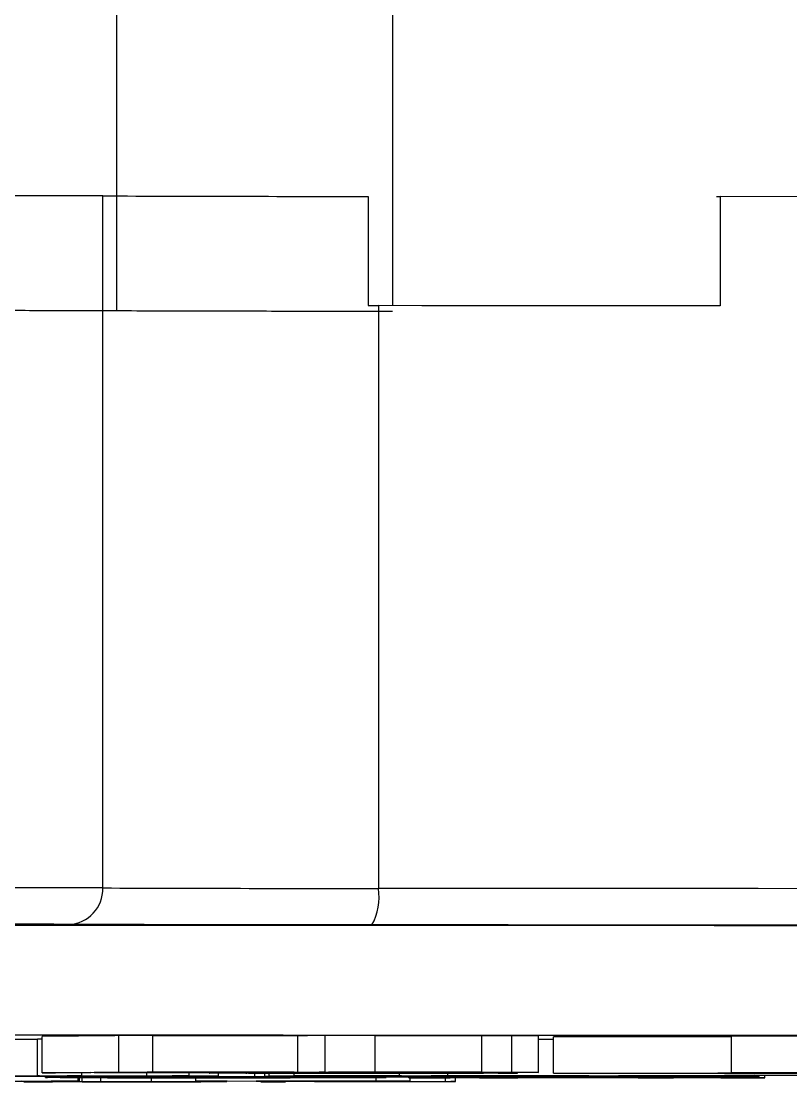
# Model space of a CAD drawing. Header units: millimetres. Extents: x 2136 to 4572, y 748 to 2471.
# Drawn here: x 3120.68 to 3141.81, y 942.73 to 971.85 of the extents above; entities that cross this region are included whole.
import ezdxf

# ---------------------------------------------------------------- set-up
doc = ezdxf.new("R2010")
doc.units = ezdxf.units.MM

msp = doc.modelspace()

# ---------------------------------------------------------------- linework, layer by layer
at = {"color": 7, "linetype": 'Continuous', "lineweight": 25}
for p, q in [((3130.872, 998.465), (3130.872, 964.037)), ((3123.302, 963.893), (3123.302, 997.727)), ((3122.917, 948.05), (3122.917, 967.05)), ((3130.202, 967.037), (3130.202, 964.037)), ((3139.772, 967.031), (3139.875, 967.032)), ((3139.875, 967.032), (3139.875, 964.032)), ((3130.489, 964.037), (3130.489, 948.037)), ((3121.126, 943.887), (3119.565, 943.887)), ((3121.25, 943.895), (3121.126, 943.895)), ((3121.126, 942.895), (3121.126, 943.895)), ((3121.25, 942.976), (3121.25, 943.976)), ((3124.291, 943.994), (3123.351, 943.996)), ((3123.351, 943.996), (3123.351, 942.996)), ((3128.27, 943.992), (3124.291, 943.994)), ((3124.291, 942.994), (3124.291, 943.994)), ((3128.27, 942.992), (3128.27, 943.992)), ((3130.402, 943.997), (3129.022, 944)), ((3129.022, 943), (3129.022, 944)), ((3130.402, 942.997), (3130.402, 943.997)), ((3133.327, 943.989), (3130.402, 943.991)), ((3134.154, 943.991), (3133.327, 943.989)), ((3133.327, 942.989), (3133.327, 943.989)), ((3134.884, 943.988), (3134.154, 943.991)), ((3134.154, 942.991), (3134.154, 943.991)), ((3134.884, 942.988), (3134.884, 943.988)), ((3135.296, 943.892), (3134.884, 943.892)), ((3135.296, 942.961), (3135.296, 943.961)), ((3144.255, 943.97), (3140.186, 943.977)), ((3140.186, 942.977), (3140.186, 943.977)), ((3117.485, 942.884), (3124.478, 942.884)), ((3119.161, 942.888), (3121.183, 942.888)), ((3124.131, 942.887), (3119.276, 942.887)), ((3120.779, 942.883), (3119.392, 942.883)), ((3120.837, 942.87), (3120.143, 942.869)), ((3120.49, 942.88), (3120.779, 942.883)), ((3120.779, 942.88), (3124.362, 942.88)), ((3122.224, 942.879), (3120.837, 942.879)), ((3120.837, 942.879), (3120.837, 942.87)), ((3121.126, 942.895), (3122.339, 942.894)), ((3122.37, 942.977), (3121.25, 942.976)), ((3121.348, 942.848), (3121.348, 942.879)), ((3126.096, 942.883), (3121.877, 942.883)), ((3122.339, 942.894), (3121.935, 942.893)), ((3121.935, 942.893), (3121.935, 942.888)), ((3121.935, 942.888), (3124.131, 942.888)), ((3122.224, 942.87), (3122.224, 942.879)), ((3122.917, 942.871), (3122.224, 942.87)), ((3122.241, 942.748), (3122.241, 942.87)), ((3122.278, 942.747), (3122.278, 942.87)), ((3122.339, 942.894), (3122.339, 942.977)), ((3122.353, 942.73), (3122.353, 942.87)), ((3122.588, 942.979), (3122.37, 942.977)), ((3126.634, 942.977), (3122.588, 942.979)), ((3123.374, 942.986), (3122.681, 942.98)), ((3122.681, 942.98), (3126.726, 942.978)), ((3122.865, 942.73), (3122.865, 942.871)), ((3124.42, 942.879), (3122.917, 942.879)), ((3122.917, 942.879), (3122.917, 942.871)), ((3122.917, 942.869), (3122.917, 942.871)), ((3122.917, 942.869), (3122.917, 942.869)), ((3123.351, 942.996), (3124.291, 942.994)), ((3127.42, 942.984), (3123.374, 942.986)), ((3124.132, 942.993), (3123.467, 942.987)), ((3123.467, 942.987), (3127.512, 942.985)), ((3124.131, 942.893), (3124.131, 942.978)), ((3124.131, 942.888), (3124.131, 942.893)), ((3124.131, 942.893), (3125.287, 942.892)), ((3124.131, 942.886), (3124.131, 942.887)), ((3124.882, 942.886), (3124.131, 942.886)), ((3128.177, 942.991), (3124.132, 942.993)), ((3124.256, 942.73), (3124.256, 942.867)), ((3124.291, 942.994), (3128.27, 942.992)), ((3124.362, 942.88), (3124.362, 942.883)), ((3124.362, 942.88), (3124.767, 942.881)), ((3124.42, 942.87), (3124.42, 942.879)), ((3124.478, 942.884), (3124.478, 942.886)), ((3124.478, 942.884), (3125.171, 942.885)), ((3124.767, 942.881), (3124.767, 942.883)), ((3124.767, 942.881), (3125.576, 942.88)), ((3125.287, 942.892), (3124.824, 942.891)), ((3124.824, 942.891), (3124.826, 942.89)), ((3124.882, 942.886), (3124.882, 942.891)), ((3125.171, 942.885), (3125.171, 942.891)), ((3125.171, 942.885), (3126.096, 942.883)), ((3125.576, 942.88), (3125.171, 942.879)), ((3125.171, 942.879), (3125.171, 942.87)), ((3125.173, 942.87), (3125.173, 942.879)), ((3125.287, 942.892), (3125.287, 942.977)), ((3125.47, 942.749), (3125.47, 942.879)), ((3125.576, 942.88), (3125.576, 942.883)), ((3125.836, 942.977), (3125.836, 942.969)), ((3125.891, 942.97), (3126.634, 942.977)), ((3125.891, 942.97), (3125.891, 942.977)), ((3125.975, 942.863), (3125.975, 942.883)), ((3126.025, 942.834), (3126.025, 942.883)), ((3126.096, 942.883), (3126.096, 942.977)), ((3126.604, 942.845), (3126.604, 942.846)), ((3126.604, 942.846), (3130.697, 942.846)), ((3127.089, 942.845), (3126.604, 942.845)), ((3126.726, 942.978), (3127.42, 942.984)), ((3126.726, 942.984), (3126.726, 942.978)), ((3127.576, 942.976), (3126.88, 942.97)), ((3132.259, 942.964), (3126.998, 942.966)), ((3127.089, 942.863), (3127.089, 942.966)), ((3127.367, 942.872), (3127.367, 942.966)), ((3127.425, 942.872), (3127.367, 942.872)), ((3127.483, 942.881), (3127.483, 942.966)), ((3128.003, 942.88), (3127.483, 942.881)), ((3127.483, 942.881), (3131.124, 942.881)), ((3127.512, 942.985), (3128.177, 942.991)), ((3127.512, 942.991), (3127.512, 942.985)), ((3127.52, 942.968), (3127.52, 942.976)), ((3127.52, 942.968), (3132.174, 942.965)), ((3131.758, 942.974), (3127.576, 942.976)), ((3128.362, 942.984), (3127.669, 942.977)), ((3127.669, 942.977), (3131.85, 942.975)), ((3127.886, 942.862), (3127.886, 942.88)), ((3128.06, 942.837), (3128.06, 942.843)), ((3128.639, 942.868), (3128.118, 942.869)), ((3128.118, 942.869), (3133.551, 942.869)), ((3128.176, 942.892), (3128.176, 942.966)), ((3128.639, 942.891), (3128.176, 942.892)), ((3128.176, 942.892), (3131.124, 942.892)), ((3132.544, 942.981), (3128.362, 942.984)), ((3129.12, 942.991), (3128.455, 942.984)), ((3128.455, 942.984), (3132.636, 942.982)), ((3129.274, 942.891), (3128.639, 942.891)), ((3128.764, 942.863), (3129.403, 942.855)), ((3129.403, 942.855), (3128.917, 942.855)), ((3129.022, 943), (3130.402, 942.997)), ((3133.302, 942.989), (3129.12, 942.991)), ((3129.752, 942.997), (3129.212, 942.991)), ((3129.212, 942.991), (3133.327, 942.989)), ((3131.124, 942.891), (3129.274, 942.891)), ((3131.528, 942.88), (3129.39, 942.88)), ((3129.403, 942.88), (3129.403, 942.855)), ((3129.403, 942.843), (3129.403, 942.834)), ((3130.402, 942.997), (3129.752, 942.997)), ((3140.023, 942.868), (3130.026, 942.868)), ((3130.697, 942.845), (3130.293, 942.845)), ((3130.427, 942.751), (3130.427, 942.845)), ((3130.488, 942.874), (3133.551, 942.874)), ((3130.95, 942.873), (3130.488, 942.874)), ((3130.697, 942.846), (3130.697, 942.868)), ((3130.697, 942.846), (3130.697, 942.845)), ((3131.586, 942.873), (3130.95, 942.873)), ((3131.066, 942.895), (3131.066, 942.964)), ((3131.066, 942.895), (3132.395, 942.894)), ((3131.124, 942.881), (3131.124, 942.891)), ((3131.32, 942.834), (3131.32, 942.868)), ((3131.563, 942.834), (3131.563, 942.868)), ((3131.573, 942.972), (3131.758, 942.974)), ((3131.573, 942.972), (3131.573, 942.974)), ((3132.693, 942.973), (3131.573, 942.972)), ((3133.551, 942.873), (3131.586, 942.873)), ((3131.85, 942.982), (3131.85, 942.975)), ((3131.85, 942.975), (3132.544, 942.981)), ((3132.395, 942.894), (3131.933, 942.893)), ((3131.933, 942.893), (3131.933, 942.892)), ((3131.933, 942.892), (3136.267, 942.892)), ((3136.267, 942.891), (3131.933, 942.891)), ((3131.933, 942.891), (3131.933, 942.888)), ((3131.933, 942.888), (3136.267, 942.888)), ((3136.267, 942.887), (3131.933, 942.887)), ((3131.933, 942.887), (3131.933, 942.884)), ((3131.933, 942.884), (3136.267, 942.884)), ((3136.267, 942.884), (3131.933, 942.884)), ((3131.933, 942.884), (3131.933, 942.881)), ((3131.933, 942.881), (3136.267, 942.881)), ((3132.174, 942.965), (3132.174, 942.973)), ((3132.395, 942.894), (3132.395, 942.973)), ((3132.453, 942.836), (3132.453, 942.868)), ((3132.453, 942.836), (3135.606, 942.863)), ((3135.689, 942.88), (3132.568, 942.88)), ((3132.636, 942.982), (3133.302, 942.989)), ((3132.636, 942.989), (3132.636, 942.982)), ((3133.327, 942.989), (3134.154, 942.991)), ((3134.071, 942.844), (3133.343, 942.838)), ((3133.493, 942.879), (3133.493, 942.88)), ((3133.493, 942.879), (3134.822, 942.878)), ((3133.551, 942.869), (3133.551, 942.873)), ((3133.741, 942.972), (3134.077, 942.972)), ((3137.706, 942.844), (3134.071, 942.844)), ((3134.071, 942.834), (3134.071, 942.844)), ((3134.154, 942.991), (3134.884, 942.988)), ((3134.884, 942.988), (3134.167, 942.987)), ((3135.929, 942.86), (3134.233, 942.845)), ((3134.233, 942.845), (3137.625, 942.845)), ((3134.822, 942.878), (3134.302, 942.877)), ((3134.302, 942.877), (3134.302, 942.874)), ((3134.302, 942.874), (3135.862, 942.874)), ((3137.596, 942.873), (3134.302, 942.873)), ((3134.302, 942.873), (3134.302, 942.869)), ((3134.302, 942.869), (3137.943, 942.869)), ((3134.308, 942.965), (3134.308, 942.988)), ((3134.314, 942.834), (3134.314, 942.844)), ((3134.822, 942.878), (3134.822, 942.88)), ((3135.345, 942.96), (3135.296, 942.961)), ((3135.606, 942.863), (3135.606, 942.868)), ((3135.606, 942.863), (3136.816, 942.863)), ((3135.862, 942.874), (3135.862, 942.884)), ((3135.862, 942.874), (3136.556, 942.876)), ((3136.01, 942.86), (3135.929, 942.86)), ((3137.625, 942.845), (3136.01, 942.86)), ((3140.775, 942.88), (3136.036, 942.88)), ((3136.209, 942.896), (3137.538, 942.894)), ((3136.267, 942.888), (3136.267, 942.891)), ((3136.267, 942.884), (3136.267, 942.887)), ((3136.267, 942.881), (3136.267, 942.884)), ((3136.556, 942.876), (3137.596, 942.873)), ((3136.816, 942.863), (3136.816, 942.868)), ((3136.816, 942.863), (3139.888, 942.836)), ((3137.538, 942.894), (3137.076, 942.894)), ((3137.076, 942.894), (3137.076, 942.892)), ((3137.076, 942.892), (3138.405, 942.892)), ((3140.255, 942.891), (3137.076, 942.891)), ((3137.076, 942.891), (3137.076, 942.881)), ((3137.076, 942.881), (3138.463, 942.881)), ((3137.622, 942.834), (3137.622, 942.844)), ((3138.512, 942.836), (3137.706, 942.844)), ((3137.943, 942.869), (3137.943, 942.88)), ((3137.943, 942.869), (3138.81, 942.871)), ((3138.405, 942.892), (3139.156, 942.893)), ((3138.463, 942.881), (3138.463, 942.891)), ((3138.463, 942.881), (3139.445, 942.883)), ((3138.81, 942.871), (3140.023, 942.868)), ((3139.156, 942.893), (3140.255, 942.891)), ((3139.445, 942.883), (3139.445, 942.891)), ((3139.445, 942.883), (3140.775, 942.88)), ((3139.888, 942.836), (3139.888, 942.868)), ((3140.33, 942.975), (3140.186, 942.977)), ((3140.186, 942.977), (3144.255, 942.97)), ((3140.255, 942.891), (3140.255, 942.903)), ((3140.775, 942.88), (3140.775, 942.901)), ((3140.859, 942.834), (3140.859, 942.901)), ((3140.948, 942.875), (3140.948, 942.901)), ((3140.948, 942.875), (3140.948, 942.875)), ((3141.101, 942.834), (3141.101, 942.9)), ((3144.011, 942.97), (3141.807, 942.973)), ((3119.82, 942.747), (3122.241, 942.748)), ((3121.529, 942.73), (3120.677, 942.746)), ((3120.752, 942.729), (3120.752, 942.745)), ((3120.789, 942.728), (3120.752, 942.729)), ((3120.752, 942.729), (3121.112, 942.729)), ((3126.096, 942.73), (3120.789, 942.728)), ((3121.112, 942.729), (3121.112, 942.738)), ((3121.502, 942.746), (3122.353, 942.73)), ((3122.278, 942.747), (3121.918, 942.747)), ((3122.241, 942.748), (3122.278, 942.747)), ((3122.865, 942.73), (3124.256, 942.73)), ((3125.47, 942.749), (3130.427, 942.751)), ((3125.538, 942.748), (3125.47, 942.749)), ((3125.79, 942.748), (3125.538, 942.748)), ((3126.057, 942.734), (3126.327, 942.734)), ((3126.327, 942.734), (3126.096, 942.73)), ((3127.924, 942.732), (3126.335, 942.748)), ((3127.144, 942.748), (3127.834, 942.741)), ((3127.254, 942.731), (3127.254, 942.739)), ((3127.322, 942.73), (3127.254, 942.731)), ((3127.254, 942.731), (3127.557, 942.731)), ((3132.478, 942.733), (3127.322, 942.73)), ((3128.926, 942.75), (3127.51, 942.749)), ((3127.557, 942.731), (3127.557, 942.736)), ((3127.834, 942.741), (3127.834, 942.749)), ((3127.834, 942.741), (3129.3, 942.742)), ((3129.365, 942.741), (3127.899, 942.741)), ((3127.899, 942.741), (3128.734, 942.732)), ((3128.734, 942.732), (3128.734, 942.741)), ((3129.277, 942.732), (3129.277, 942.741)), ((3129.277, 942.732), (3130.591, 942.732)), ((3130.038, 942.744), (3129.972, 942.745)), ((3129.972, 942.745), (3130.275, 942.745)), ((3130.275, 942.745), (3130.93, 942.739)), ((3130.427, 942.751), (3131.359, 942.748)), ((3130.627, 942.739), (3130.583, 942.739)), ((3130.591, 942.732), (3130.591, 942.739)), ((3130.93, 942.739), (3130.627, 942.739)), ((3131.359, 942.748), (3131.13, 942.747)), ((3131.32, 942.833), (3131.32, 942.834)), ((3131.32, 942.834), (3131.563, 942.834)), ((3134.314, 942.833), (3131.32, 942.833)), ((3131.359, 942.748), (3131.359, 942.833)), ((3132.326, 942.737), (3132.326, 942.833)), ((3132.326, 942.737), (3132.602, 942.737)), ((3132.602, 942.737), (3132.478, 942.733)), ((3132.602, 942.737), (3132.602, 942.833)), ((3134.071, 942.834), (3134.314, 942.834)), ((3134.314, 942.834), (3134.314, 942.833)), ((3137.622, 942.833), (3137.622, 942.834)), ((3137.622, 942.834), (3137.946, 942.834)), ((3141.101, 942.833), (3137.622, 942.833)), ((3137.946, 942.834), (3137.946, 942.842)), ((3140.859, 942.834), (3141.101, 942.834)), ((3141.101, 942.834), (3141.101, 942.833))]:
    msp.add_line(p, q, dxfattribs=at)
at = {"color": 7, "linetype": 'Continuous', "lineweight": 25, "flags": 128}
for points in [[(3193.003, 966.916), (3192.212, 966.922), (3190.342, 966.933), (3188.128, 966.943), (3185.58, 966.954), (3182.71, 966.963), (3179.531, 966.973), (3176.058, 966.982), (3172.308, 966.99), (3168.297, 966.998), (3164.044, 967.006), (3159.568, 967.012), (3154.892, 967.018), (3150.036, 967.023), (3145.022, 967.028), (3139.875, 967.032)], [(3130.202, 964.037), (3130.238, 964.037), (3130.274, 964.037), (3130.309, 964.037), (3130.345, 964.037), (3130.381, 964.037), (3130.417, 964.037), (3130.453, 964.037), (3130.489, 964.037)], [(3139.875, 964.032), (3138.718, 964.033), (3137.556, 964.033), (3136.389, 964.034), (3135.217, 964.035), (3134.041, 964.035), (3132.86, 964.036), (3131.676, 964.036), (3130.489, 964.037)], [(3194.886, 947.899), (3193.745, 947.91), (3192.254, 947.921), (3190.419, 947.932), (3188.247, 947.943), (3185.749, 947.953), (3182.937, 947.963), (3179.823, 947.972), (3176.42, 947.981), (3172.745, 947.99), (3168.814, 947.997), (3164.645, 948.005), (3160.256, 948.011), (3155.668, 948.017), (3150.901, 948.023), (3145.977, 948.027), (3140.919, 948.031), (3135.748, 948.034), (3130.489, 948.037)], [(3144.41, 947.009), (3139.706, 947.013), (3134.885, 947.016), (3129.971, 947.019), (3124.987, 947.02), (3119.96, 947.021), (3114.915, 947.021), (3109.875, 947.021), (3104.867, 947.02), (3099.915, 947.017), (3095.044, 947.015)], [(3119.853, 947.053), (3120.68, 947.051), (3121.199, 947.048), (3121.376, 947.045)], [(3121.376, 947.045), (3121.199, 947.042), (3120.68, 947.039), (3119.853, 947.037)], [(3139.999, 942.906), (3140.185, 942.909), (3140.723, 942.911), (3141.562, 942.913), (3142.62, 942.914), (3143.791, 942.914), (3144.963, 942.914), (3146.02, 942.913), (3146.859, 942.911), (3147.398, 942.909), (3147.584, 942.906), (3147.398, 942.904), (3146.859, 942.901), (3146.02, 942.9), (3144.963, 942.898), (3143.791, 942.898), (3142.62, 942.898), (3141.562, 942.9), (3140.723, 942.901), (3140.185, 942.904), (3139.999, 942.906)], [(3140.82, 942.906), (3140.999, 942.908), (3141.515, 942.91), (3142.306, 942.912), (3143.275, 942.912), (3144.307, 942.912), (3145.277, 942.912), (3146.068, 942.91), (3146.584, 942.908), (3146.763, 942.906), (3146.584, 942.904), (3146.068, 942.902), (3145.277, 942.901), (3144.307, 942.9), (3143.275, 942.9), (3142.306, 942.901), (3141.515, 942.902), (3140.999, 942.904), (3140.82, 942.906)]]:
    msp.add_lwpolyline(points, dxfattribs=at)
at = {"color": 7, "linetype": 'Continuous', "lineweight": 25}
for centre, radius, start, end in [((3116.176, -1025.253), 1992.314, 89.806162, 90.193839), ((3129.896, 2781.933), 1814.896, 269.779653, 270.009649), ((3116.176, -1044.253), 1992.314, 89.806162, 90.193839), ((3121.947, 948.02), 0.971, 272.0036, 1.8174), ((3130.05, 2823.122), 1875.085, 269.782038, 270.013422), ((3128.946, 947.795), 1.561, 330.8519, 8.9032)]:
    msp.add_arc(centre, radius, start, end, dxfattribs=at)
for points in [[(3123.302, 963.893), (3122.977, 963.894), (3122.327, 963.897), (3120.616, 963.9), (3118.547, 963.903), (3116.254, 963.903), (3113.962, 963.903), (3111.893, 963.9), (3110.181, 963.897), (3109.531, 963.894), (3109.206, 963.893)], [(3130.872, 963.879), (3130.033, 963.879), (3128.354, 963.88), (3126.172, 963.883), (3124.373, 963.888), (3123.659, 963.891), (3123.302, 963.893)]]:
    msp.add_open_spline(points, degree=3, dxfattribs=at)
for points, knots in [([(3121.98, 947.05), (3121.716, 947.051), (3121.175, 947.053), (3119.757, 947.056), (3118.041, 947.058), (3116.176, 947.058), (3114.312, 947.058), (3112.596, 947.056), (3111.178, 947.053), (3110.637, 947.051), (3110.372, 947.05)], [0, 0, 0, 0, 0.122089, 0.25, 0.377911, 0.5, 0.622089, 0.75, 0.877911, 1, 1, 1, 1]), ([(3130.31, 947.035), (3129.407, 947.035), (3127.57, 947.036), (3125.157, 947.04), (3123.167, 947.044), (3122.371, 947.048), (3121.98, 947.05)], [0, 0, 0, 0, 0.245796, 0.5, 0.754204, 1, 1, 1, 1]), ([(3193.902, 946.899), (3193.375, 946.904), (3192.313, 946.915), (3189.774, 946.931), (3186.505, 946.946), (3182.443, 946.961), (3177.631, 946.975), (3172.138, 946.988), (3166.045, 947), (3159.442, 947.01), (3152.463, 947.019), (3145.221, 947.026), (3137.844, 947.031), (3132.806, 947.034), (3130.31, 947.035)], [0, 0, 0, 0, 0.079959, 0.161371, 0.244142, 0.328893, 0.414217, 0.5, 0.585778, 0.671102, 0.755858, 0.838624, 0.920039, 1, 1, 1, 1]), ([(3047.731, 943.871), (3047.779, 943.875), (3047.885, 943.883), (3048.755, 943.896), (3050.236, 943.909), (3052.411, 943.923), (3055.242, 943.936), (3058.756, 943.949), (3062.91, 943.961), (3067.653, 943.972), (3072.915, 943.982), (3078.606, 943.991), (3084.629, 943.999), (3090.852, 944.005), (3097.218, 944.01), (3103.57, 944.013), (3109.909, 944.015), (3116.176, 944.015), (3122.444, 944.015), (3128.782, 944.013), (3135.135, 944.01), (3141.501, 944.005), (3147.724, 943.999), (3153.746, 943.991), (3159.438, 943.982), (3164.7, 943.972), (3169.443, 943.961), (3173.597, 943.949), (3177.111, 943.936), (3179.942, 943.923), (3182.117, 943.909), (3183.598, 943.896), (3184.469, 943.883), (3184.576, 943.875), (3184.624, 943.871)], [0, 0, 0, 0, 0.023828, 0.053273, 0.084485, 0.115699, 0.147957, 0.180726, 0.213842, 0.247136, 0.28043, 0.313546, 0.346314, 0.378573, 0.409785, 0.440999, 0.470442, 0.499888, 0.529332, 0.558778, 0.58999, 0.621203, 0.653462, 0.68623, 0.719347, 0.752641, 0.785934, 0.819051, 0.851819, 0.884078, 0.915289, 0.946503, 0.975948, 1, 1, 1, 1]), ([(3123.351, 943.996), (3123.22, 943.994), (3122.844, 943.99), (3122.155, 943.984), (3121.552, 943.979), (3121.25, 943.976)], [0, 0, 0, 0, 0.212583, 0.606196, 1, 1, 1, 1]), ([(3129.022, 944), (3128.96, 943.999), (3128.834, 943.998), (3128.586, 943.995), (3128.391, 943.993), (3128.27, 943.992)], [0, 0, 0, 0, 0.272745, 0.545491, 1, 1, 1, 1]), ([(3140.186, 943.963), (3139.3, 943.962), (3137.707, 943.961), (3136.037, 943.961), (3135.296, 943.961)], [0, 0, 0, 0, 0.55606, 1, 1, 1, 1]), ([(3121.877, 942.883), (3121.754, 942.883), (3121.508, 942.883), (3121.134, 942.881), (3120.919, 942.88), (3120.779, 942.88)], [0, 0, 0, 0, 0.259762, 0.519402, 1, 1, 1, 1]), ([(3121.182, 942.889), (3121.181, 942.889), (3121.18, 942.89), (3121.172, 942.892), (3121.143, 942.894), (3121.126, 942.895)], [0, 0, 0, 0, 0.1670531, 0.5016287, 1, 1, 1, 1]), ([(3121.25, 942.976), (3121.415, 942.977), (3121.886, 942.981), (3122.607, 942.988), (3123.103, 942.993), (3123.351, 942.996)], [0, 0, 0, 0, 0.212581, 0.606192, 1, 1, 1, 1]), ([(3121.348, 942.848), (3121.376, 942.849), (3121.45, 942.853), (3122.203, 942.857), (3123.355, 942.861), (3124.432, 942.863), (3125.354, 942.863), (3125.872, 942.863), (3125.975, 942.863)], [0, 0, 0, 0, 0.211208, 0.543916, 0.70607, 0.836311, 0.967456, 1, 1, 1, 1]), ([(3126.019, 942.833), (3125.433, 942.833), (3124.44, 942.833), (3123.267, 942.835), (3122.232, 942.838), (3121.496, 942.842), (3121.394, 942.846), (3121.348, 942.848)], [0, 0, 0, 0, 0.187422, 0.316972, 0.445984, 0.752119, 1, 1, 1, 1]), ([(3125.924, 942.862), (3125.685, 942.862), (3125.213, 942.862), (3124.462, 942.861), (3123.656, 942.859), (3123.019, 942.855), (3122.732, 942.851), (3122.704, 942.849), (3122.69, 942.848)], [0, 0, 0, 0, 0.087728, 0.173959, 0.328461, 0.554861, 0.777023, 1, 1, 1, 1]), ([(3122.69, 942.848), (3122.72, 942.846), (3122.779, 942.843), (3123.233, 942.84), (3123.768, 942.837), (3124.465, 942.835), (3125.223, 942.834), (3125.77, 942.834), (3126.025, 942.834)], [0, 0, 0, 0, 0.254742, 0.50973, 0.682774, 0.792634, 0.903219, 1, 1, 1, 1]), ([(3122.917, 942.869), (3123.083, 942.869), (3123.413, 942.869), (3123.799, 942.869), (3124.072, 942.869), (3124.214, 942.869), (3124.316, 942.869), (3124.378, 942.87), (3124.413, 942.87), (3124.417, 942.87), (3124.42, 942.87)], [0, 0, 0, 0, 0.291265, 0.577908, 0.673859, 0.770575, 0.821169, 0.872133, 0.929983, 1, 1, 1, 1]), ([(3124.189, 942.867), (3124.154, 942.867), (3124.088, 942.868), (3123.79, 942.868), (3123.393, 942.869), (3123.071, 942.869), (3122.917, 942.869)], [0, 0, 0, 0, 0.215567, 0.407136, 0.716043, 1, 1, 1, 1]), ([(3125.171, 942.87), (3125.168, 942.87), (3125.163, 942.869), (3124.983, 942.868), (3124.664, 942.867), (3124.367, 942.867), (3124.189, 942.867)], [0, 0, 0, 0, 0.273904, 0.481798, 0.689877, 1, 1, 1, 1]), ([(3124.834, 942.889), (3124.838, 942.888), (3124.846, 942.888), (3124.87, 942.887), (3124.882, 942.886)], [0, 0, 0, 0, 0.499804, 1, 1, 1, 1]), ([(3126.998, 942.966), (3126.803, 942.966), (3126.48, 942.966), (3126.1, 942.967), (3125.891, 942.968), (3125.81, 942.969), (3125.861, 942.969), (3125.891, 942.97)], [0, 0, 0, 0, 0.2631806, 0.4361155, 0.6100885, 0.7625762, 1, 1, 1, 1]), ([(3128.917, 942.855), (3128.71, 942.856), (3128.406, 942.858), (3127.632, 942.861), (3126.841, 942.862), (3126.224, 942.862), (3125.924, 942.862)], [0, 0, 0, 0, 0.421189, 0.615596, 0.812628, 1, 1, 1, 1]), ([(3125.975, 942.863), (3126.112, 942.863), (3126.374, 942.863), (3126.745, 942.863), (3126.974, 942.863), (3127.089, 942.863)], [0, 0, 0, 0, 0.356459, 0.6762528, 1, 1, 1, 1]), ([(3126.88, 942.97), (3126.853, 942.969), (3126.824, 942.969), (3126.866, 942.969), (3126.869, 942.969)], [0, 0, 0, 0, 0.932699, 1, 1, 1, 1]), ([(3126.923, 942.969), (3126.96, 942.968), (3127.05, 942.968), (3127.269, 942.968), (3127.438, 942.968), (3127.52, 942.968)], [0, 0, 0, 0, 0.272877, 0.648333, 1, 1, 1, 1]), ([(3127.089, 942.863), (3127.154, 942.863), (3127.285, 942.862), (3127.545, 942.862), (3127.75, 942.862), (3127.886, 942.862)], [0, 0, 0, 0, 0.251708, 0.503436, 1, 1, 1, 1]), ([(3128.06, 942.843), (3128.054, 942.843), (3128.043, 942.844), (3127.907, 942.844), (3127.707, 942.845), (3127.422, 942.845), (3127.205, 942.845), (3127.089, 942.845)], [0, 0, 0, 0, 0.2578562, 0.4223337, 0.5883002, 0.7795784, 1, 1, 1, 1]), ([(3127.367, 942.872), (3127.963, 942.873), (3128.995, 942.874), (3130.458, 942.877), (3131.133, 942.879), (3131.528, 942.88)], [0, 0, 0, 0, 0.36202, 0.6263638, 1, 1, 1, 1]), ([(3132.568, 942.88), (3132.167, 942.879), (3131.158, 942.876), (3129.272, 942.873), (3127.872, 942.872), (3127.425, 942.872)], [0, 0, 0, 0, 0.3105248, 0.7800713, 1, 1, 1, 1]), ([(3127.886, 942.862), (3128.017, 942.862), (3128.271, 942.862), (3128.577, 942.863), (3128.704, 942.863), (3128.764, 942.863)], [0, 0, 0, 0, 0.3565311, 0.6963223, 1, 1, 1, 1]), ([(3129.39, 942.88), (3129.223, 942.88), (3128.907, 942.88), (3128.442, 942.88), (3128.15, 942.88), (3128.003, 942.88)], [0, 0, 0, 0, 0.35686, 0.67714, 1, 1, 1, 1]), ([(3128.27, 942.992), (3128.344, 942.993), (3128.492, 942.994), (3128.745, 942.997), (3128.916, 942.998), (3129.022, 943)], [0, 0, 0, 0, 0.2727442, 0.5454921, 1, 1, 1, 1]), ([(3130.026, 942.868), (3129.859, 942.868), (3129.542, 942.868), (3129.078, 942.868), (3128.785, 942.868), (3128.639, 942.868)], [0, 0, 0, 0, 0.35686, 0.67714, 1, 1, 1, 1]), ([(3130.293, 942.845), (3130.159, 942.845), (3129.935, 942.845), (3129.668, 942.845), (3129.498, 942.844), (3129.412, 942.844), (3129.406, 942.843), (3129.403, 942.843)], [0, 0, 0, 0, 0.277602, 0.465557, 0.653489, 0.849158, 1, 1, 1, 1]), ([(3131.124, 942.892), (3131.122, 942.892), (3131.119, 942.893), (3131.105, 942.894), (3131.08, 942.895), (3131.066, 942.895)], [0, 0, 0, 0, 0.279578, 0.559168, 1, 1, 1, 1]), ([(3132.174, 942.965), (3132.264, 942.965), (3132.428, 942.965), (3132.657, 942.966), (3132.835, 942.966), (3133.095, 942.967), (3133.31, 942.969), (3133.573, 942.971), (3133.741, 942.972)], [0, 0, 0, 0, 0.07162, 0.129699, 0.187858, 0.251244, 0.523134, 1, 1, 1, 1]), ([(3134.308, 942.965), (3134.144, 942.964), (3133.866, 942.964), (3133.28, 942.963), (3132.749, 942.963), (3132.4, 942.964), (3132.259, 942.964)], [0, 0, 0, 0, 0.312528, 0.530177, 0.809183, 1, 1, 1, 1]), ([(3134.167, 942.987), (3134.019, 942.986), (3133.722, 942.983), (3133.213, 942.978), (3132.886, 942.975), (3132.693, 942.973)], [0, 0, 0, 0, 0.289148, 0.578294, 1, 1, 1, 1]), ([(3133.551, 942.874), (3133.549, 942.875), (3133.546, 942.876), (3133.529, 942.878), (3133.505, 942.879), (3133.493, 942.879)], [0, 0, 0, 0, 0.39313, 0.696516, 1, 1, 1, 1]), ([(3134.077, 942.972), (3134.008, 942.971), (3133.874, 942.97), (3133.737, 942.968), (3133.843, 942.966), (3134.1, 942.965), (3134.278, 942.965), (3134.308, 942.965)], [0, 0, 0, 0, 0.2884014, 0.5546776, 0.7569491, 0.9590558, 1, 1, 1, 1]), ([(3135.296, 942.961), (3135.965, 942.961), (3137.218, 942.961), (3139.033, 942.962), (3141.077, 942.963), (3142.733, 942.966), (3143.683, 942.969), (3144.011, 942.97)], [0, 0, 0, 0, 0.198997, 0.37265, 0.545625, 0.843257, 1, 1, 1, 1]), ([(3144.858, 942.968), (3144.435, 942.967), (3143.369, 942.964), (3141.146, 942.961), (3138.206, 942.96), (3136.296, 942.96), (3135.345, 942.96)], [0, 0, 0, 0, 0.185716, 0.467958, 0.734859, 1, 1, 1, 1]), ([(3139.908, 942.873), (3139.297, 942.874), (3138.072, 942.875), (3136.565, 942.877), (3135.947, 942.879), (3135.689, 942.88)], [0, 0, 0, 0, 0.367157, 0.736287, 1, 1, 1, 1]), ([(3136.036, 942.88), (3136.524, 942.879), (3137.638, 942.877), (3139.475, 942.875), (3140.638, 942.875), (3140.948, 942.875)], [0, 0, 0, 0, 0.364385, 0.830851, 1, 1, 1, 1]), ([(3136.267, 942.892), (3136.266, 942.892), (3136.264, 942.893), (3136.251, 942.894), (3136.225, 942.895), (3136.209, 942.896)], [0, 0, 0, 0, 0.2708249, 0.5416574, 1, 1, 1, 1]), ([(3140.948, 942.875), (3140.823, 942.875), (3140.572, 942.874), (3140.256, 942.874), (3140.031, 942.874), (3139.938, 942.873), (3139.913, 942.873), (3139.908, 942.873)], [0, 0, 0, 0, 0.282135, 0.566109, 0.757606, 0.950164, 1, 1, 1, 1]), ([(3141.807, 942.973), (3141.67, 942.973), (3141.396, 942.974), (3140.908, 942.974), (3140.542, 942.975), (3140.33, 942.975)], [0, 0, 0, 0, 0.296385, 0.592978, 1, 1, 1, 1]), ([(3121.112, 942.729), (3121.201, 942.729), (3121.325, 942.729), (3121.459, 942.73), (3121.516, 942.73), (3121.54, 942.73), (3121.532, 942.73), (3121.529, 942.73)], [0, 0, 0, 0, 0.36734, 0.515297, 0.663697, 0.845087, 1, 1, 1, 1]), ([(3121.918, 942.747), (3121.845, 942.747), (3121.732, 942.747), (3121.602, 942.747), (3121.528, 942.747), (3121.494, 942.746), (3121.499, 942.746), (3121.502, 942.746)], [0, 0, 0, 0, 0.311431, 0.483158, 0.654996, 0.813001, 1, 1, 1, 1]), ([(3122.353, 942.73), (3122.363, 942.73), (3122.38, 942.73), (3122.456, 942.73), (3122.566, 942.73), (3122.709, 942.73), (3122.814, 942.73), (3122.865, 942.73)], [0, 0, 0, 0, 0.226887, 0.389122, 0.551824, 0.783972, 1, 1, 1, 1]), ([(3124.256, 942.73), (3124.503, 942.73), (3124.98, 942.73), (3125.528, 942.731), (3125.897, 942.733), (3125.998, 942.734), (3126.057, 942.734)], [0, 0, 0, 0, 0.254501, 0.491089, 0.704746, 1, 1, 1, 1]), ([(3126.335, 942.748), (3126.32, 942.748), (3126.294, 942.748), (3126.214, 942.748), (3126.116, 942.748), (3125.968, 942.748), (3125.859, 942.748), (3125.79, 942.748)], [0, 0, 0, 0, 0.243865, 0.391737, 0.541046, 0.710969, 1, 1, 1, 1]), ([(3128.195, 942.834), (3127.916, 942.834), (3127.342, 942.833), (3126.548, 942.833), (3126.107, 942.833), (3126.019, 942.833)], [0, 0, 0, 0, 0.432658, 0.887677, 1, 1, 1, 1]), ([(3126.025, 942.834), (3126.365, 942.834), (3126.877, 942.834), (3127.496, 942.835), (3127.854, 942.836), (3128.008, 942.836), (3128.047, 942.837), (3128.06, 942.837)], [0, 0, 0, 0, 0.362877, 0.547963, 0.734409, 0.906428, 1, 1, 1, 1]), ([(3127.51, 942.749), (3127.433, 942.749), (3127.314, 942.749), (3127.194, 942.749), (3127.137, 942.748), (3127.125, 942.748), (3127.138, 942.748), (3127.144, 942.748)], [0, 0, 0, 0, 0.339866, 0.516986, 0.694619, 0.862206, 1, 1, 1, 1]), ([(3127.557, 942.731), (3127.647, 942.731), (3127.772, 942.731), (3127.893, 942.731), (3127.941, 942.732), (3127.945, 942.732), (3127.93, 942.732), (3127.924, 942.732)], [0, 0, 0, 0, 0.37884, 0.527566, 0.676229, 0.889817, 1, 1, 1, 1]), ([(3128.839, 942.835), (3128.768, 942.835), (3128.605, 942.835), (3128.372, 942.835), (3128.249, 942.834), (3128.195, 942.834)], [0, 0, 0, 0, 0.301306, 0.696717, 1, 1, 1, 1]), ([(3128.734, 942.732), (3128.753, 942.732), (3128.784, 942.732), (3128.883, 942.732), (3129.002, 942.732), (3129.138, 942.732), (3129.235, 942.732), (3129.277, 942.732)], [0, 0, 0, 0, 0.271137, 0.427796, 0.584166, 0.818016, 1, 1, 1, 1]), ([(3129.403, 942.834), (3129.359, 942.835), (3129.271, 942.835), (3129.109, 942.835), (3128.959, 942.835), (3128.86, 942.835), (3128.839, 942.835)], [0, 0, 0, 0, 0.252541, 0.505388, 0.89895, 1, 1, 1, 1]), ([(3131.13, 942.747), (3130.941, 942.748), (3130.56, 942.749), (3129.921, 942.75), (3129.334, 942.75), (3129.037, 942.75), (3128.926, 942.75)], [0, 0, 0, 0, 0.324948, 0.652823, 0.870839, 1, 1, 1, 1]), ([(3129.3, 942.742), (3129.431, 942.742), (3129.644, 942.742), (3129.894, 942.742), (3130.029, 942.743), (3130.097, 942.744), (3130.075, 942.744), (3130.043, 942.744), (3130.038, 942.744)], [0, 0, 0, 0, 0.2467259, 0.3998867, 0.5540311, 0.6957626, 0.9510683, 1, 1, 1, 1]), ([(3130.583, 942.739), (3130.53, 942.74), (3130.45, 942.74), (3130.208, 942.741), (3129.968, 942.741), (3129.672, 942.741), (3129.477, 942.741), (3129.365, 942.741)], [0, 0, 0, 0, 0.333895, 0.499037, 0.66578, 0.808284, 1, 1, 1, 1]), ([(3130.591, 942.732), (3130.881, 942.733), (3131.382, 942.733), (3131.897, 942.734), (3132.209, 942.736), (3132.284, 942.737), (3132.326, 942.737)], [0, 0, 0, 0, 0.295552, 0.509146, 0.721996, 1, 1, 1, 1]), ([(3131.563, 942.834), (3131.686, 942.834), (3131.897, 942.834), (3132.153, 942.835), (3132.338, 942.835), (3132.413, 942.836), (3132.445, 942.836), (3132.453, 942.836)], [0, 0, 0, 0, 0.268165, 0.456817, 0.645375, 0.906381, 1, 1, 1, 1]), ([(3133.343, 942.838), (3133.332, 942.837), (3133.311, 942.837), (3133.278, 942.837), (3133.269, 942.836), (3133.262, 942.836)], [0, 0, 0, 0, 0.25022, 0.500508, 1, 1, 1, 1]), ([(3133.262, 942.836), (3133.271, 942.836), (3133.285, 942.835), (3133.364, 942.835), (3133.46, 942.834), (3133.614, 942.834), (3133.825, 942.834), (3133.986, 942.834), (3134.071, 942.834)], [0, 0, 0, 0, 0.284135, 0.450473, 0.560568, 0.671794, 0.825494, 1, 1, 1, 1]), ([(3137.946, 942.834), (3138.032, 942.834), (3138.173, 942.834), (3138.342, 942.834), (3138.449, 942.834), (3138.522, 942.835), (3138.573, 942.835), (3138.586, 942.835), (3138.593, 942.835)], [0, 0, 0, 0, 0.25713, 0.418126, 0.515419, 0.613557, 0.771961, 1, 1, 1, 1]), ([(3138.593, 942.835), (3138.592, 942.835), (3138.589, 942.836), (3138.574, 942.836), (3138.537, 942.836), (3138.512, 942.836)], [0, 0, 0, 0, 0.25103, 0.502225, 1, 1, 1, 1]), ([(3139.888, 942.836), (3139.93, 942.836), (3140.014, 942.835), (3140.2, 942.835), (3140.46, 942.834), (3140.687, 942.834), (3140.821, 942.834), (3140.859, 942.834)], [0, 0, 0, 0, 0.25387, 0.509596, 0.715202, 0.920342, 1, 1, 1, 1])]:
    msp.add_open_spline(points, degree=3, knots=knots, dxfattribs=at)

doc.saveas('drawing.dxf')
